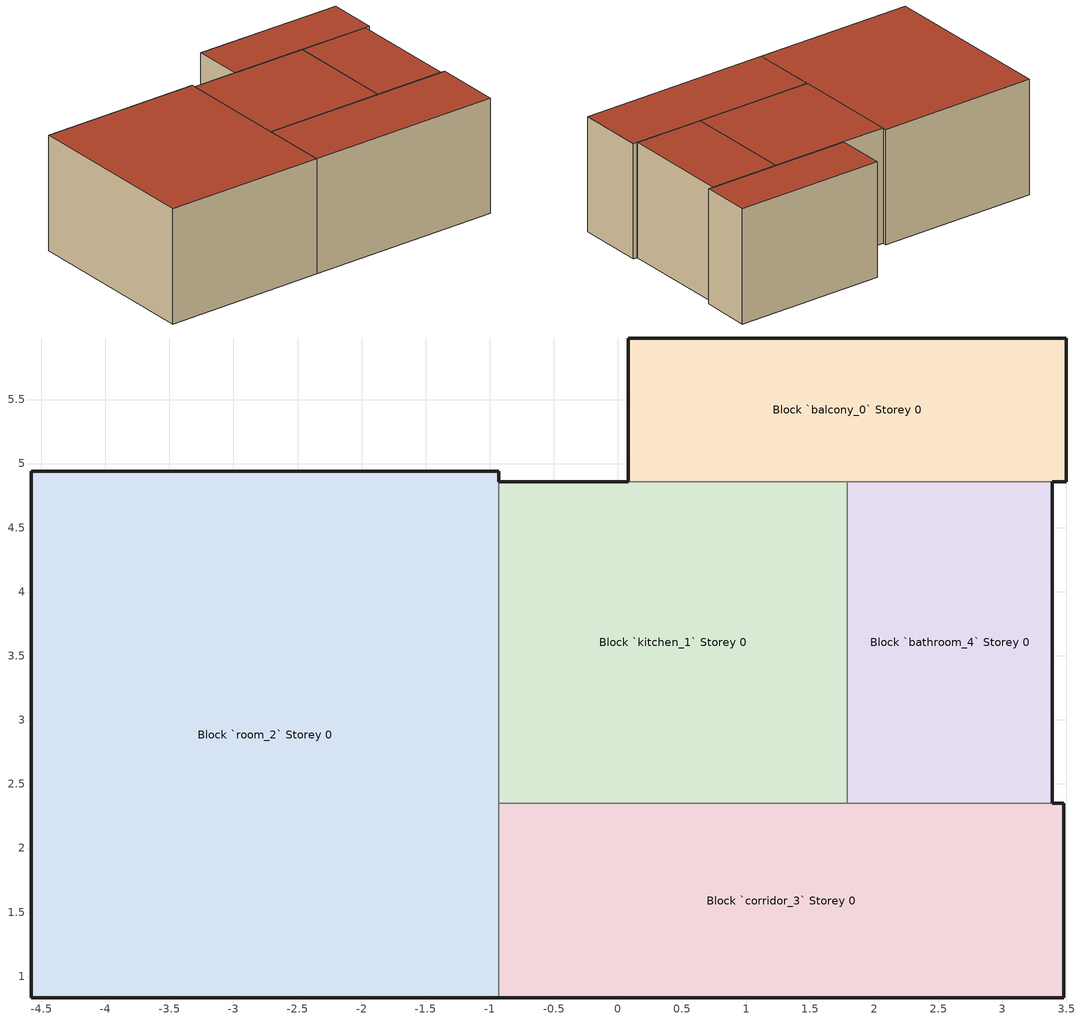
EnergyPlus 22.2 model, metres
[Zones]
Block `balcony_0` Storey 0
 floor ground (Medium Floor): 3.5,5.98 3.5,4.86 0.08,4.86 0.08,5.98 z0
 wall outside (Medium Exterior Wall): 3.39,4.86 3.5,4.86 3.5,5.98 0.08,5.98 0.08,4.86 z0:2.6
 wall to Block `kitchen_1` Storey 0 (Medium Partitions): 0.08,4.86 1.79,4.86 z0:2.6
 wall to Block `bathroom_4` Storey 0 (Medium Partitions): 1.79,4.86 3.39,4.86 z0:2.6
 roof outside (Medium Roof/Ceiling): 3.5,4.86 3.5,5.98 0.08,5.98 0.08,4.86 z2.6
Block `kitchen_1` Storey 0
 floor ground (Medium Floor): 1.79,4.86 1.79,2.35 -0.93,2.35 -0.93,4.86 z0
 wall outside (Medium Exterior Wall): 0.08,4.86 -0.93,4.86 z0:2.6
 wall to Block `room_2` Storey 0 (Medium Partitions): -0.93,4.86 -0.93,2.35 z0:2.6
 wall to Block `corridor_3` Storey 0 (Medium Partitions): -0.93,2.35 1.79,2.35 z0:2.6
 wall to Block `bathroom_4` Storey 0 (Medium Partitions): 1.79,2.35 1.79,4.86 z0:2.6
 roof outside (Medium Roof/Ceiling): 1.79,2.35 1.79,4.86 -0.93,4.86 -0.93,2.35 z2.6
Block `room_2` Storey 0
 floor ground (Medium Floor): -0.93,4.94 -0.93,0.83 -4.58,0.83 -4.58,4.94 z0
 wall outside (Medium Exterior Wall): -0.93,4.86 -0.93,4.94 -4.58,4.94 -4.58,0.83 -0.93,0.83 z0:2.6
 wall to Block `corridor_3` Storey 0 (Medium Partitions): -0.93,0.83 -0.93,2.35 z0:2.6
 roof outside (Medium Roof/Ceiling): -0.93,0.83 -0.93,4.94 -4.58,4.94 -4.58,0.83 z2.6
Block `corridor_3` Storey 0
 floor ground (Medium Floor): 3.48,2.35 3.48,0.83 -0.93,0.83 -0.93,2.35 z0
 wall outside (Medium Exterior Wall): -0.93,0.83 3.48,0.83 3.48,2.35 3.39,2.35 z0:2.6
 wall to Block `bathroom_4` Storey 0 (Medium Partitions): 3.39,2.35 1.79,2.35 z0:2.6
 roof outside (Medium Roof/Ceiling): 3.48,0.83 3.48,2.35 -0.93,2.35 -0.93,0.83 z2.6
Block `bathroom_4` Storey 0
 floor ground (Medium Floor): 3.39,4.86 3.39,2.35 1.79,2.35 1.79,4.86 z0
 wall outside (Medium Exterior Wall): 3.39,2.35 3.39,4.86 z0:2.6
 roof outside (Medium Roof/Ceiling): 3.39,2.35 3.39,4.86 1.79,4.86 1.79,2.35 z2.6
[Building]
None: North Axis=0; Terrain=Suburbs; Loads Convergence Tolerance Value=0.04; Temperature Convergence Tolerance Value=0.4; Solar Distribution=FullInteriorAndExterior; Maximum Number of Warmup Days=25; Minimum Number of Warmup Days=6
[SITE:LOCATION]
"PALO-ALTO-AP": Latitude=37.461; Longitude=-122.115; Time Zone=-8; Elevation=1
[MATERIAL]
Name | Roughness | Thickness | Conductivity | Density | Specific Heat
F16 Acoustic tile | MediumSmooth | 0.0191 | 0.06 | 368 | 590
G01a 19mm gypsum board | MediumSmooth | 0.019 | 0.16 | 800 | 1090
I02 50mm insulation board | MediumRough | 0.0508 | 0.03 | 43 | 1210
M01 100mm brick | MediumRough | 0.1016 | 0.89 | 1920 | 790
M14a 100mm heavyweight concrete | MediumRough | 0.1016 | 1.95 | 2240 | 900
[MATERIAL:AIRGAP]
Name | Thermal Resistance
F04 Wall air space resistance | 0.15
F05 Ceiling air space resistance | 0.18
[CONSTRUCTION]
Medium Exterior Wall: M01 100mm brick, I02 50mm insulation board, F04 Wall air space resistance, G01a 19mm gypsum board
Medium Roof/Ceiling: M14a 100mm heavyweight concrete, F05 Ceiling air space resistance, F16 Acoustic tile
Medium Partitions: G01a 19mm gypsum board, F04 Wall air space resistance, G01a 19mm gypsum board
Medium Floor: F16 Acoustic tile, F05 Ceiling air space resistance, M14a 100mm heavyweight concrete
[ZONE] Type=1; Multiplier=1; Ceiling Height=autocalculate; Volume=autocalculate; Floor Area=autocalculate; Part of Total Floor Area=Yes
Block `balcony_0` Storey 0; Block `kitchen_1` Storey 0; Block `room_2` Storey 0; Block `corridor_3` Storey 0; Block `bathroom_4` Storey 0
